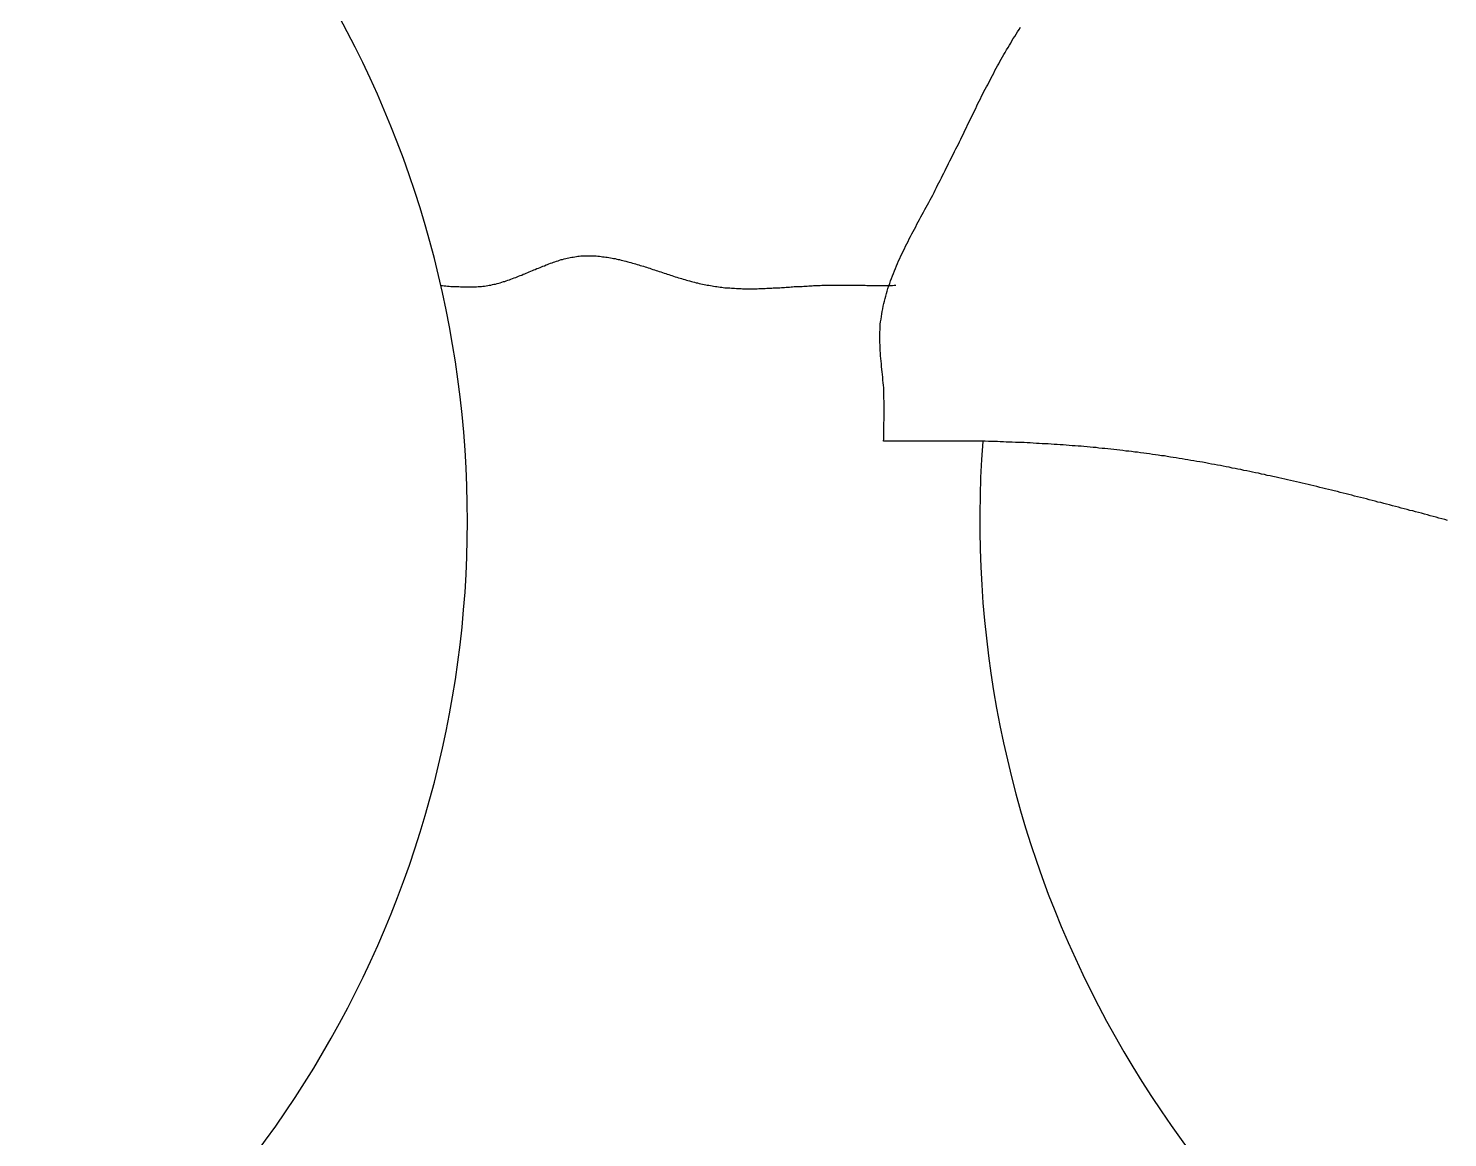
# Model space of a CAD drawing. Extents: x 443 to 1217, y -1921 to -677.
# Drawn here: x 689.31 to 695.22, y -884.58 to -879.96 of the extents above; entities that cross this region are included whole.
import ezdxf

# ---------------------------------------------------------------- set-up
doc = ezdxf.new("R2010")
doc.units = 0
doc.header["$MEASUREMENT"] = 0
doc.layers.add('1', color=7, linetype='CONTINUOUS')
doc.layers.add('3', color=8, linetype='CONTINUOUS')

msp = doc.modelspace()

# ---------------------------------------------------------------- linework, layer by layer
at = {"layer": '1', "color": 7}
for p, q in [((691.5167, -880.9247), (691.5232, -880.9225)), ((691.5232, -880.9225), (691.5297, -880.9203)), ((691.5297, -880.9203), (691.5352, -880.9193)), ((691.5352, -880.9193), (691.5417, -880.9171)), ((691.5417, -880.9171), (691.5483, -880.916)), ((691.5483, -880.916), (691.5548, -880.9138)), ((691.5548, -880.9138), (691.5613, -880.9127)), ((691.5613, -880.9127), (691.5668, -880.9116)), ((691.5668, -880.9116), (691.5733, -880.9105)), ((691.5733, -880.9105), (691.5799, -880.9094)), ((691.5799, -880.9094), (691.5864, -880.9084)), ((691.5864, -880.9084), (691.593, -880.9073)), ((691.593, -880.9073), (691.5995, -880.9062)), ((691.5995, -880.9062), (691.6049, -880.9062)), ((691.6049, -880.9062), (691.6115, -880.9051)), ((691.6115, -880.9051), (691.618, -880.9051)), ((691.618, -880.9051), (691.6246, -880.9051)), ((691.6246, -880.9051), (691.6311, -880.904)), ((691.6311, -880.904), (691.6376, -880.904)), ((691.6376, -880.904), (691.6442, -880.904)), ((691.6442, -880.904), (691.6507, -880.904)), ((691.6507, -880.904), (691.6562, -880.904)), ((691.6562, -880.904), (691.6627, -880.9051)), ((691.6627, -880.9051), (691.6692, -880.9051)), ((691.6692, -880.9051), (691.6758, -880.9051)), ((691.6758, -880.9051), (691.6823, -880.9062)), ((691.6823, -880.9062), (691.6889, -880.9062)), ((691.6889, -880.9062), (691.6954, -880.9073)), ((691.6954, -880.9073), (691.7019, -880.9084)), ((691.7019, -880.9084), (691.7085, -880.9084)), ((691.7085, -880.9084), (691.715, -880.9094)), ((691.715, -880.9094), (691.7216, -880.9105)), ((691.7216, -880.9105), (691.7281, -880.9116)), ((691.7281, -880.9116), (691.7346, -880.9127)), ((691.7346, -880.9127), (691.7412, -880.9138)), ((691.7412, -880.9138), (691.7477, -880.9149)), ((691.7477, -880.9149), (691.7542, -880.916)), ((691.7542, -880.916), (691.7608, -880.9182)), ((691.7608, -880.9182), (691.7673, -880.9193)), ((691.7673, -880.9193), (691.7728, -880.9203)), ((691.7728, -880.9203), (691.7793, -880.9225)), ((691.7793, -880.9225), (691.7859, -880.9236)), ((691.3652, -880.9846), (691.3717, -880.9814)), ((691.3717, -880.9814), (691.3783, -880.9792)), ((691.3783, -880.9792), (691.3837, -880.9759)), ((691.3837, -880.9759), (691.3902, -880.9737)), ((691.3902, -880.9737), (691.3968, -880.9705)), ((691.3968, -880.9705), (691.4033, -880.9683)), ((691.4033, -880.9683), (691.4099, -880.9661)), ((691.4099, -880.9661), (691.4153, -880.9628)), ((691.4153, -880.9628), (691.4219, -880.9607)), ((691.4219, -880.9607), (691.4284, -880.9574)), ((691.4284, -880.9574), (691.4349, -880.9552)), ((691.4349, -880.9552), (691.4415, -880.953)), ((691.4415, -880.953), (691.4469, -880.9498)), ((691.4469, -880.9498), (691.4535, -880.9476)), ((691.4535, -880.9476), (691.46, -880.9454)), ((691.46, -880.9454), (691.4665, -880.9421)), ((691.4665, -880.9421), (691.472, -880.94)), ((691.472, -880.94), (691.4785, -880.9378)), ((691.4785, -880.9378), (691.4851, -880.9356)), ((691.4851, -880.9356), (691.4916, -880.9334)), ((691.4916, -880.9334), (691.4981, -880.9312)), ((691.4981, -880.9312), (691.5036, -880.9291)), ((691.5036, -880.9291), (691.5101, -880.9269)), ((691.5101, -880.9269), (691.5167, -880.9247)), ((691.7859, -880.9236), (691.7924, -880.9258)), ((691.7924, -880.9258), (691.7989, -880.9269)), ((691.7989, -880.9269), (691.8066, -880.9291)), ((691.8066, -880.9291), (691.8131, -880.9302)), ((691.8131, -880.9302), (691.8196, -880.9323)), ((691.8196, -880.9323), (691.8262, -880.9345)), ((691.8262, -880.9345), (691.8327, -880.9367)), ((691.8327, -880.9367), (691.8393, -880.9378)), ((691.8393, -880.9378), (691.8458, -880.94)), ((691.8458, -880.94), (691.8523, -880.9421)), ((691.8523, -880.9421), (691.8589, -880.9443)), ((691.8589, -880.9443), (691.8654, -880.9465)), ((691.8654, -880.9465), (691.8719, -880.9476)), ((691.8719, -880.9476), (691.8785, -880.9498)), ((691.8785, -880.9498), (691.885, -880.9519)), ((691.885, -880.9519), (691.8916, -880.9541)), ((691.8916, -880.9541), (691.8981, -880.9563)), ((691.8981, -880.9563), (691.9046, -880.9585)), ((691.9046, -880.9585), (691.9112, -880.9607)), ((691.9112, -880.9607), (691.9177, -880.9628)), ((691.9177, -880.9628), (691.9243, -880.965)), ((691.9243, -880.965), (691.9308, -880.9672)), ((691.9308, -880.9672), (691.9373, -880.9694)), ((691.9373, -880.9694), (691.945, -880.9716)), ((691.945, -880.9716), (691.9515, -880.9737)), ((691.9515, -880.9737), (691.958, -880.9759)), ((691.958, -880.9759), (691.9646, -880.9781)), ((691.9646, -880.9781), (691.9711, -880.9803)), ((691.9711, -880.9803), (691.9777, -880.9825)), ((691.0284, -881.0282), (691.0361, -881.0282)), ((691.0361, -881.0282), (691.0426, -881.0293)), ((691.0426, -881.0293), (691.0491, -881.0293)), ((691.0491, -881.0293), (691.0557, -881.0304)), ((691.0557, -881.0304), (691.0633, -881.0304)), ((691.0633, -881.0304), (691.0698, -881.0315)), ((691.0698, -881.0315), (691.0764, -881.0315)), ((691.0764, -881.0315), (691.0829, -881.0315)), ((691.0829, -881.0315), (691.0895, -881.0326)), ((691.0895, -881.0326), (691.0971, -881.0326)), ((691.0971, -881.0326), (691.1036, -881.0326)), ((691.1036, -881.0326), (691.1102, -881.0337)), ((691.1102, -881.0337), (691.1167, -881.0337)), ((691.1167, -881.0337), (691.1232, -881.0337)), ((691.1232, -881.0337), (691.1298, -881.0337)), ((691.1298, -881.0337), (691.1374, -881.0337)), ((691.1374, -881.0337), (691.1439, -881.0337)), ((691.1439, -881.0337), (691.1505, -881.0337)), ((691.1505, -881.0337), (691.157, -881.0337)), ((691.157, -881.0337), (691.1636, -881.0337)), ((691.1636, -881.0337), (691.1701, -881.0337)), ((691.1701, -881.0337), (691.1766, -881.0337)), ((691.1766, -881.0337), (691.1843, -881.0326)), ((691.1843, -881.0326), (691.1908, -881.0326)), ((691.1908, -881.0326), (691.1973, -881.0315)), ((691.1973, -881.0315), (691.2039, -881.0304)), ((691.2039, -881.0304), (691.2104, -881.0304)), ((691.2104, -881.0304), (691.217, -881.0293)), ((691.217, -881.0293), (691.2235, -881.0282)), ((691.2235, -881.0282), (691.23, -881.0271)), ((691.23, -881.0271), (691.2366, -881.0261)), ((691.2366, -881.0261), (691.2431, -881.0239)), ((691.2431, -881.0239), (691.2497, -881.0228)), ((691.2497, -881.0228), (691.2562, -881.0217)), ((691.2562, -881.0217), (691.2627, -881.0195)), ((691.2627, -881.0195), (691.2693, -881.0184)), ((691.2693, -881.0184), (691.2758, -881.0162)), ((691.2758, -881.0162), (691.2824, -881.0141)), ((691.2824, -881.0141), (691.2889, -881.0119)), ((691.2889, -881.0119), (691.2954, -881.0108)), ((691.2954, -881.0108), (691.3009, -881.0086)), ((691.3009, -881.0086), (691.3074, -881.0064)), ((691.3074, -881.0064), (691.314, -881.0043)), ((691.314, -881.0043), (691.3205, -881.001)), ((691.3205, -881.001), (691.327, -880.9988)), ((691.327, -880.9988), (691.3336, -880.9966)), ((691.3336, -880.9966), (691.3401, -880.9945)), ((691.3401, -880.9945), (691.3467, -880.9923)), ((691.3467, -880.9923), (691.3521, -880.989)), ((691.3521, -880.989), (691.3586, -880.9868)), ((691.3586, -880.9868), (691.3652, -880.9846)), ((691.9777, -880.9825), (691.9842, -880.9846)), ((691.9842, -880.9846), (691.9907, -880.9868)), ((691.9907, -880.9868), (691.9973, -880.989)), ((691.9973, -880.989), (692.0038, -880.9912)), ((692.0038, -880.9912), (692.0114, -880.9934)), ((692.0114, -880.9934), (692.018, -880.9955)), ((692.018, -880.9955), (692.0245, -880.9977)), ((692.0245, -880.9977), (692.0311, -880.9988)), ((692.0311, -880.9988), (692.0376, -881.001)), ((692.0376, -881.001), (692.0441, -881.0032)), ((692.0441, -881.0032), (692.0507, -881.0053)), ((692.0507, -881.0053), (692.0572, -881.0075)), ((692.0572, -881.0075), (692.0638, -881.0086)), ((692.0638, -881.0086), (692.0714, -881.0108)), ((692.0714, -881.0108), (692.0779, -881.013)), ((692.0779, -881.013), (692.0845, -881.0141)), ((692.0845, -881.0141), (692.091, -881.0162)), ((692.091, -881.0162), (692.0975, -881.0173)), ((692.0975, -881.0173), (692.1041, -881.0195)), ((692.1041, -881.0195), (692.1106, -881.0206)), ((692.1106, -881.0206), (692.1182, -881.0217)), ((692.1182, -881.0217), (692.1248, -881.0239)), ((692.1248, -881.0239), (692.1313, -881.025)), ((692.1313, -881.025), (692.1379, -881.0261)), ((692.1379, -881.0261), (692.1444, -881.0271)), ((692.1444, -881.0271), (692.1509, -881.0282)), ((692.1509, -881.0282), (692.1575, -881.0293)), ((692.1575, -881.0293), (692.164, -881.0304)), ((692.164, -881.0304), (692.1716, -881.0315)), ((692.1716, -881.0315), (692.1782, -881.0326)), ((692.1782, -881.0326), (692.1847, -881.0337)), ((692.1847, -881.0337), (692.1913, -881.0348)), ((692.1913, -881.0348), (692.1978, -881.0348)), ((692.1978, -881.0348), (692.2043, -881.0359)), ((692.2043, -881.0359), (692.2109, -881.037)), ((692.2109, -881.037), (692.2185, -881.037)), ((692.2185, -881.037), (692.2251, -881.038)), ((692.2251, -881.038), (692.2316, -881.038)), ((692.2316, -881.038), (692.2381, -881.0391)), ((692.2381, -881.0391), (692.2447, -881.0391)), ((692.2447, -881.0391), (692.2512, -881.0391)), ((692.2512, -881.0391), (692.2588, -881.0402)), ((692.2588, -881.0402), (692.2654, -881.0402)), ((692.2654, -881.0402), (692.2719, -881.0402)), ((692.2719, -881.0402), (692.2785, -881.0402)), ((692.2785, -881.0402), (692.285, -881.0413)), ((692.285, -881.0413), (692.2915, -881.0413)), ((692.2915, -881.0413), (692.2981, -881.0413)), ((692.2981, -881.0413), (692.3057, -881.0413)), ((692.3057, -881.0413), (692.3122, -881.0413)), ((692.3122, -881.0413), (692.3188, -881.0413)), ((692.3188, -881.0413), (692.3253, -881.0413)), ((692.3253, -881.0413), (692.3319, -881.0413)), ((692.3319, -881.0413), (692.3384, -881.0413)), ((692.3384, -881.0413), (692.346, -881.0413)), ((692.346, -881.0413), (692.3526, -881.0402)), ((692.3526, -881.0402), (692.3591, -881.0402)), ((692.3591, -881.0402), (692.3656, -881.0402)), ((692.3656, -881.0402), (692.3722, -881.0402)), ((692.3722, -881.0402), (692.3787, -881.0402)), ((692.3787, -881.0402), (692.3863, -881.0391)), ((692.3863, -881.0391), (692.3929, -881.0391)), ((692.3929, -881.0391), (692.3994, -881.0391)), ((692.3994, -881.0391), (692.406, -881.0391)), ((692.406, -881.0391), (692.4125, -881.038)), ((692.4125, -881.038), (692.419, -881.038)), ((692.419, -881.038), (692.4256, -881.038)), ((692.4256, -881.038), (692.4332, -881.037)), ((692.4332, -881.037), (692.4397, -881.037)), ((692.4397, -881.037), (692.4463, -881.0359)), ((692.4463, -881.0359), (692.4528, -881.0359)), ((692.4528, -881.0359), (692.4594, -881.0359)), ((692.4594, -881.0359), (692.4659, -881.0348)), ((692.4659, -881.0348), (692.4735, -881.0348)), ((692.4735, -881.0348), (692.4801, -881.0348)), ((692.4801, -881.0348), (692.4866, -881.0337)), ((692.4866, -881.0337), (692.4931, -881.0337)), ((692.4931, -881.0337), (692.4997, -881.0326)), ((692.4997, -881.0326), (692.5062, -881.0326)), ((692.5062, -881.0326), (692.5139, -881.0326)), ((692.5139, -881.0326), (692.5204, -881.0315)), ((692.5204, -881.0315), (692.5269, -881.0315)), ((692.5269, -881.0315), (692.5335, -881.0315)), ((692.5335, -881.0315), (692.54, -881.0304)), ((692.54, -881.0304), (692.5465, -881.0304)), ((692.5465, -881.0304), (692.5542, -881.0304)), ((692.5542, -881.0304), (692.5607, -881.0293)), ((692.5607, -881.0293), (692.5673, -881.0293)), ((692.5673, -881.0293), (692.5738, -881.0293)), ((692.5738, -881.0293), (692.5803, -881.0282)), ((692.5803, -881.0282), (692.5869, -881.0282)), ((692.5869, -881.0282), (692.5945, -881.0282)), ((692.5945, -881.0282), (692.601, -881.0282)), ((692.601, -881.0282), (692.6076, -881.0282)), ((692.6076, -881.0282), (692.6141, -881.0271)), ((692.6141, -881.0271), (692.6207, -881.0271)), ((692.6207, -881.0271), (692.6272, -881.0271)), ((692.6272, -881.0271), (692.6337, -881.0271)), ((692.6337, -881.0271), (692.6414, -881.0271)), ((692.6414, -881.0271), (692.6479, -881.0271)), ((692.6479, -881.0271), (692.6544, -881.0271)), ((692.6544, -881.0271), (692.661, -881.0271)), ((692.661, -881.0271), (692.6675, -881.0271)), ((692.6675, -881.0271), (692.6741, -881.0271)), ((692.6741, -881.0271), (692.6817, -881.0271)), ((692.6817, -881.0271), (692.6882, -881.0271)), ((692.6882, -881.0271), (692.6948, -881.0271)), ((692.6948, -881.0271), (692.7013, -881.0271)), ((692.7013, -881.0271), (692.7078, -881.0271)), ((692.7078, -881.0271), (692.7144, -881.0271)), ((692.7144, -881.0271), (692.722, -881.0271)), ((692.722, -881.0271), (692.7286, -881.0271)), ((692.7286, -881.0271), (692.7351, -881.0271)), ((692.7351, -881.0271), (692.7416, -881.0271)), ((692.7416, -881.0271), (692.7482, -881.0271)), ((692.7482, -881.0271), (692.7547, -881.0271)), ((692.7547, -881.0271), (692.7612, -881.0271)), ((692.7612, -881.0271), (692.7689, -881.0271)), ((692.7689, -881.0271), (692.7754, -881.0271)), ((692.7754, -881.0271), (692.782, -881.0271)), ((692.782, -881.0271), (692.7885, -881.0271)), ((692.7885, -881.0271), (692.795, -881.0271)), ((692.795, -881.0271), (692.8016, -881.0282)), ((692.8016, -881.0282), (692.8092, -881.0282)), ((692.8092, -881.0282), (692.8157, -881.0282)), ((692.8157, -881.0282), (692.8223, -881.0282)), ((692.8223, -881.0282), (692.8288, -881.0282)), ((692.8288, -881.0282), (692.8354, -881.0282)), ((692.8354, -881.0282), (692.8419, -881.0282)), ((692.8419, -881.0282), (692.8484, -881.0282)), ((692.8484, -881.0282), (692.8561, -881.0282)), ((692.8561, -881.0282), (692.8626, -881.0282)), ((692.8626, -881.0282), (692.8691, -881.0282)), ((692.8691, -881.0282), (692.8757, -881.0282)), ((692.8757, -881.0282), (692.8822, -881.0282)), ((692.8822, -881.0282), (692.8888, -881.0282)), ((692.8888, -881.0282), (692.8964, -881.0282)), ((692.8964, -881.0282), (692.9029, -881.0282)), ((692.9029, -881.0282), (692.9095, -881.0282)), ((692.9095, -881.0282), (692.916, -881.0271)), ((692.916, -881.0271), (692.9225, -881.0271))]:
    msp.add_line(p, q, dxfattribs=at)
at = {"layer": '3', "color": 3}
for p, q in [((693.4239, -879.9809), (693.4293, -879.9722)), ((693.4293, -879.9722), (693.4358, -879.9624)), ((693.4358, -879.9624), (693.4413, -879.9526)), ((693.3901, -880.0376), (693.3955, -880.0278)), ((693.3955, -880.0278), (693.401, -880.0191)), ((693.401, -880.0191), (693.4064, -880.0092)), ((693.4064, -880.0092), (693.4119, -879.9994)), ((693.4119, -879.9994), (693.4184, -879.9907)), ((693.4184, -879.9907), (693.4239, -879.9809)), ((693.3519, -880.1052), (693.3563, -880.0953)), ((693.3563, -880.0953), (693.3617, -880.0855)), ((693.3617, -880.0855), (693.3672, -880.0757)), ((693.3672, -880.0757), (693.3726, -880.0659)), ((693.3726, -880.0659), (693.3781, -880.0572)), ((693.3781, -880.0572), (693.3835, -880.0474)), ((693.3835, -880.0474), (693.3901, -880.0376)), ((693.3203, -880.1629), (693.3258, -880.1531)), ((693.3258, -880.1531), (693.3301, -880.1433)), ((693.3301, -880.1433), (693.3356, -880.1335)), ((693.3356, -880.1335), (693.341, -880.1237)), ((693.341, -880.1237), (693.3465, -880.1139)), ((693.3465, -880.1139), (693.3519, -880.1052)), ((693.2898, -880.2207), (693.2953, -880.2109)), ((693.2953, -880.2109), (693.2996, -880.2011)), ((693.2996, -880.2011), (693.3051, -880.1923)), ((693.3051, -880.1923), (693.3105, -880.1825)), ((693.3105, -880.1825), (693.3149, -880.1727)), ((693.3149, -880.1727), (693.3203, -880.1629)), ((693.2604, -880.2806), (693.2647, -880.2708)), ((693.2647, -880.2708), (693.2702, -880.261)), ((693.2702, -880.261), (693.2746, -880.2512)), ((693.2746, -880.2512), (693.28, -880.2403)), ((693.28, -880.2403), (693.2855, -880.2305)), ((693.2855, -880.2305), (693.2898, -880.2207)), ((693.231, -880.3395), (693.2364, -880.3297)), ((693.2364, -880.3297), (693.2408, -880.3198)), ((693.2408, -880.3198), (693.2462, -880.31)), ((693.2462, -880.31), (693.2506, -880.3002)), ((693.2506, -880.3002), (693.256, -880.2904)), ((693.256, -880.2904), (693.2604, -880.2806)), ((693.2026, -880.3994), (693.207, -880.3896)), ((693.207, -880.3896), (693.2113, -880.3798)), ((693.2113, -880.3798), (693.2168, -880.37)), ((693.2168, -880.37), (693.2212, -880.3591)), ((693.2212, -880.3591), (693.2266, -880.3493)), ((693.2266, -880.3493), (693.231, -880.3395)), ((693.1732, -880.4593), (693.1776, -880.4495)), ((693.1776, -880.4495), (693.183, -880.4397)), ((693.183, -880.4397), (693.1874, -880.4299)), ((693.1874, -880.4299), (693.1928, -880.419)), ((693.1928, -880.419), (693.1972, -880.4092)), ((693.1972, -880.4092), (693.2026, -880.3994)), ((693.1427, -880.5204), (693.1481, -880.5095)), ((693.1481, -880.5095), (693.1536, -880.4997)), ((693.1536, -880.4997), (693.1579, -880.4899)), ((693.1579, -880.4899), (693.1634, -880.4801)), ((693.1634, -880.4801), (693.1677, -880.4702)), ((693.1677, -880.4702), (693.1732, -880.4593)), ((693.1176, -880.5705), (693.1231, -880.5607)), ((693.1231, -880.5607), (693.1285, -880.5498)), ((693.1285, -880.5498), (693.1329, -880.54)), ((693.1329, -880.54), (693.1383, -880.5302)), ((693.1383, -880.5302), (693.1427, -880.5204)), ((693.0871, -880.6304), (693.0915, -880.6206)), ((693.0915, -880.6206), (693.0969, -880.6108)), ((693.0969, -880.6108), (693.1024, -880.601)), ((693.1024, -880.601), (693.1078, -880.5901)), ((693.1078, -880.5901), (693.1133, -880.5803)), ((693.1133, -880.5803), (693.1176, -880.5705)), ((693.0544, -880.6915), (693.0599, -880.6817)), ((693.0599, -880.6817), (693.0653, -880.6719)), ((693.0653, -880.6719), (693.0708, -880.661)), ((693.0708, -880.661), (693.0762, -880.6512)), ((693.0762, -880.6512), (693.0817, -880.6413)), ((693.0817, -880.6413), (693.0871, -880.6304)), ((693.0217, -880.7525), (693.0272, -880.7427)), ((693.0272, -880.7427), (693.0326, -880.7318)), ((693.0326, -880.7318), (693.0381, -880.722)), ((693.0381, -880.722), (693.0435, -880.7122)), ((693.0435, -880.7122), (693.049, -880.7013)), ((693.049, -880.7013), (693.0544, -880.6915)), ((692.989, -880.8135), (692.9945, -880.8026)), ((692.9945, -880.8026), (692.9999, -880.7928)), ((692.9999, -880.7928), (693.0054, -880.783)), ((693.0054, -880.783), (693.0108, -880.7721)), ((693.0108, -880.7721), (693.0163, -880.7623)), ((693.0163, -880.7623), (693.0217, -880.7525)), ((692.9629, -880.8648), (692.9683, -880.8539)), ((692.9683, -880.8539), (692.9738, -880.8441)), ((692.9738, -880.8441), (692.9781, -880.8332)), ((692.9781, -880.8332), (692.9836, -880.8233)), ((692.9836, -880.8233), (692.989, -880.8135)), ((692.9345, -880.9258), (692.9389, -880.916)), ((692.9389, -880.916), (692.9432, -880.9051)), ((692.9432, -880.9051), (692.9487, -880.8953)), ((692.9487, -880.8953), (692.9531, -880.8844)), ((692.9531, -880.8844), (692.9585, -880.8746)), ((692.9585, -880.8746), (692.9629, -880.8648)), ((692.9084, -880.9879), (692.9127, -880.9781)), ((692.9127, -880.9781), (692.9171, -880.9672)), ((692.9171, -880.9672), (692.9214, -880.9574)), ((692.9214, -880.9574), (692.9258, -880.9465)), ((692.9258, -880.9465), (692.9302, -880.9367)), ((692.9302, -880.9367), (692.9345, -880.9258)), ((692.8866, -881.0511), (692.8898, -881.0402)), ((692.8898, -881.0402), (692.8942, -881.0293)), ((692.8942, -881.0293), (692.8975, -881.0195)), ((692.8975, -881.0195), (692.9007, -881.0086)), ((692.9007, -881.0086), (692.9051, -880.9988)), ((692.9051, -880.9988), (692.9084, -880.9879)), ((692.8724, -881.1034), (692.8757, -881.0925)), ((692.8757, -881.0925), (692.8779, -881.0827)), ((692.8779, -881.0827), (692.8811, -881.0718)), ((692.8811, -881.0718), (692.8844, -881.0609)), ((692.8844, -881.0609), (692.8866, -881.0511)), ((692.8615, -881.1677), (692.8626, -881.1568)), ((692.8626, -881.1568), (692.8648, -881.1459)), ((692.8648, -881.1459), (692.8659, -881.1361)), ((692.8659, -881.1361), (692.868, -881.1252)), ((692.868, -881.1252), (692.8702, -881.1143)), ((692.8702, -881.1143), (692.8724, -881.1034)), ((692.8561, -881.2222), (692.8571, -881.2113)), ((692.8571, -881.2113), (692.8582, -881.2004)), ((692.8582, -881.1895), (692.8593, -881.1786)), ((692.8582, -881.2004), (692.8582, -881.1895)), ((692.8593, -881.1786), (692.8615, -881.1677)), ((692.8561, -881.2331), (692.8561, -881.2222)), ((692.8561, -881.244), (692.8561, -881.2331)), ((692.8561, -881.2549), (692.8561, -881.244)), ((692.8561, -881.2658), (692.8561, -881.2549)), ((692.8571, -881.2767), (692.8561, -881.2658)), ((692.8571, -881.2876), (692.8571, -881.2767)), ((692.8582, -881.2985), (692.8571, -881.2876)), ((692.8593, -881.3094), (692.8582, -881.2985)), ((692.8593, -881.3214), (692.8593, -881.3094)), ((692.8604, -881.3323), (692.8593, -881.3214)), ((692.8615, -881.3432), (692.8604, -881.3323)), ((692.8626, -881.3541), (692.8615, -881.3432)), ((692.8637, -881.365), (692.8626, -881.3541)), ((692.8648, -881.377), (692.8637, -881.365)), ((692.8659, -881.3879), (692.8648, -881.377)), ((692.867, -881.3988), (692.8659, -881.3879)), ((692.868, -881.4097), (692.867, -881.3988)), ((692.8691, -881.4217), (692.868, -881.4097)), ((692.8702, -881.4326), (692.8691, -881.4217)), ((692.8713, -881.4435), (692.8702, -881.4326)), ((692.8724, -881.4544), (692.8713, -881.4435)), ((692.8724, -881.4653), (692.8724, -881.4544)), ((692.8735, -881.4772), (692.8724, -881.4653)), ((692.8735, -881.4881), (692.8735, -881.4772)), ((692.8735, -881.499), (692.8735, -881.4881)), ((692.8746, -881.5099), (692.8735, -881.499)), ((692.8746, -881.5208), (692.8746, -881.5099)), ((692.8746, -881.5328), (692.8746, -881.5208)), ((692.8746, -881.5437), (692.8746, -881.5328)), ((692.8746, -881.5546), (692.8746, -881.5437)), ((692.8746, -881.5655), (692.8746, -881.5546)), ((692.8746, -881.5764), (692.8746, -881.5655)), ((692.8724, -881.644), (692.8735, -881.632)), ((692.8735, -881.5993), (692.8746, -881.5884)), ((692.8735, -881.6102), (692.8735, -881.5993)), ((692.8735, -881.6211), (692.8735, -881.6102)), ((692.8735, -881.632), (692.8735, -881.6211)), ((692.8746, -881.5884), (692.8746, -881.5764)), ((692.8713, -881.6767), (692.8724, -881.6658)), ((692.8844, -881.6767), (692.8713, -881.6767)), ((692.8724, -881.6549), (692.8724, -881.644)), ((692.8724, -881.6658), (692.8724, -881.6549)), ((692.8964, -881.6767), (692.8844, -881.6767)), ((692.9095, -881.6767), (692.8964, -881.6767)), ((692.9214, -881.6767), (692.9095, -881.6767)), ((692.9334, -881.6767), (692.9214, -881.6767)), ((692.9465, -881.6756), (692.9334, -881.6767)), ((692.9585, -881.6756), (692.9465, -881.6756)), ((692.9716, -881.6756), (692.9585, -881.6756)), ((692.9836, -881.6756), (692.9716, -881.6756)), ((692.9966, -881.6756), (692.9836, -881.6756)), ((693.0086, -881.6756), (692.9966, -881.6756)), ((693.0206, -881.6756), (693.0086, -881.6756)), ((693.0337, -881.6756), (693.0206, -881.6756)), ((693.0457, -881.6756), (693.0337, -881.6756)), ((693.0588, -881.6756), (693.0457, -881.6756)), ((693.0708, -881.6756), (693.0588, -881.6756)), ((693.0838, -881.6756), (693.0708, -881.6756)), ((693.0958, -881.6756), (693.0838, -881.6756)), ((693.1089, -881.6756), (693.0958, -881.6756)), ((693.1209, -881.6756), (693.1089, -881.6756)), ((693.1329, -881.6756), (693.1209, -881.6756)), ((693.146, -881.6756), (693.1329, -881.6756)), ((693.1579, -881.6756), (693.146, -881.6756)), ((693.171, -881.6756), (693.1579, -881.6756)), ((693.183, -881.6756), (693.171, -881.6756)), ((693.1961, -881.6756), (693.183, -881.6756)), ((693.2081, -881.6756), (693.1961, -881.6756)), ((693.2201, -881.6756), (693.2081, -881.6756)), ((693.2331, -881.6756), (693.2201, -881.6756)), ((693.2451, -881.6756), (693.2331, -881.6756)), ((693.2582, -881.6767), (693.2451, -881.6756)), ((693.2702, -881.6767), (693.2582, -881.6767)), ((693.2833, -881.6767), (693.2702, -881.6767)), ((693.2953, -881.6767), (693.2833, -881.6767)), ((693.3083, -881.6778), (693.2953, -881.6767)), ((693.3203, -881.6778), (693.3083, -881.6778)), ((693.3323, -881.6778), (693.3203, -881.6778)), ((693.3454, -881.6778), (693.3323, -881.6778)), ((693.3574, -881.6789), (693.3454, -881.6778)), ((693.3705, -881.6789), (693.3574, -881.6789)), ((693.3824, -881.68), (693.3705, -881.6789)), ((693.3955, -881.68), (693.3824, -881.68)), ((693.4075, -881.68), (693.3955, -881.68)), ((693.4206, -881.681), (693.4075, -881.68)), ((693.4326, -881.681), (693.4206, -881.681)), ((693.4446, -881.6821), (693.4326, -881.681)), ((693.4576, -881.6821), (693.4446, -881.6821)), ((693.4696, -881.6832), (693.4576, -881.6821)), ((693.4827, -881.6832), (693.4696, -881.6832)), ((693.4947, -881.6843), (693.4827, -881.6832)), ((693.5078, -881.6854), (693.4947, -881.6843)), ((693.5198, -881.6854), (693.5078, -881.6854)), ((693.5318, -881.6865), (693.5198, -881.6854)), ((693.5448, -881.6865), (693.5318, -881.6865)), ((693.5568, -881.6876), (693.5448, -881.6865)), ((693.5699, -881.6887), (693.5568, -881.6876)), ((693.5819, -881.6898), (693.5699, -881.6887)), ((693.595, -881.6898), (693.5819, -881.6898)), ((693.6069, -881.6908), (693.595, -881.6898)), ((693.6189, -881.6919), (693.6069, -881.6908)), ((693.632, -881.693), (693.6189, -881.6919)), ((693.644, -881.6941), (693.632, -881.693)), ((693.6571, -881.6952), (693.644, -881.6941)), ((693.6691, -881.6952), (693.6571, -881.6952)), ((693.6821, -881.6963), (693.6691, -881.6952)), ((693.6941, -881.6974), (693.6821, -881.6963)), ((693.7061, -881.6985), (693.6941, -881.6974)), ((693.7192, -881.6996), (693.7061, -881.6985)), ((693.7312, -881.7007), (693.7192, -881.6996)), ((693.7443, -881.7017), (693.7312, -881.7007)), ((693.7563, -881.7028), (693.7443, -881.7017)), ((693.7682, -881.705), (693.7563, -881.7028)), ((693.7813, -881.7061), (693.7682, -881.705)), ((693.7933, -881.7072), (693.7813, -881.7061)), ((693.8053, -881.7083), (693.7933, -881.7072)), ((693.8184, -881.7094), (693.8053, -881.7083)), ((693.8304, -881.7105), (693.8184, -881.7094)), ((693.8434, -881.7126), (693.8304, -881.7105)), ((693.8554, -881.7137), (693.8434, -881.7126)), ((693.8674, -881.7148), (693.8554, -881.7137)), ((693.8805, -881.717), (693.8674, -881.7148)), ((693.8925, -881.7181), (693.8805, -881.717)), ((693.9045, -881.7192), (693.8925, -881.7181)), ((693.9175, -881.7214), (693.9045, -881.7192)), ((693.9295, -881.7225), (693.9175, -881.7214)), ((693.9415, -881.7246), (693.9295, -881.7225)), ((693.9546, -881.7257), (693.9415, -881.7246)), ((693.9666, -881.7279), (693.9546, -881.7257)), ((693.9786, -881.729), (693.9666, -881.7279)), ((693.9917, -881.7312), (693.9786, -881.729)), ((694.0036, -881.7323), (693.9917, -881.7312)), ((694.0156, -881.7344), (694.0036, -881.7323)), ((694.0287, -881.7366), (694.0156, -881.7344)), ((694.0407, -881.7377), (694.0287, -881.7366)), ((694.0527, -881.7399), (694.0407, -881.7377)), ((694.0658, -881.7421), (694.0527, -881.7399)), ((694.0778, -881.7443), (694.0658, -881.7421)), ((694.0897, -881.7453), (694.0778, -881.7443)), ((694.1017, -881.7475), (694.0897, -881.7453)), ((694.1148, -881.7497), (694.1017, -881.7475)), ((694.1268, -881.7519), (694.1148, -881.7497)), ((694.1388, -881.7541), (694.1268, -881.7519)), ((694.1508, -881.7562), (694.1388, -881.7541)), ((694.1639, -881.7584), (694.1508, -881.7562)), ((694.1758, -881.7606), (694.1639, -881.7584)), ((694.1878, -881.7617), (694.1758, -881.7606)), ((694.1998, -881.7639), (694.1878, -881.7617)), ((694.2129, -881.766), (694.1998, -881.7639)), ((694.2249, -881.7693), (694.2129, -881.766)), ((694.2369, -881.7715), (694.2249, -881.7693)), ((694.2489, -881.7737), (694.2369, -881.7715)), ((694.2619, -881.7759), (694.2489, -881.7737)), ((694.2739, -881.778), (694.2619, -881.7759)), ((694.2859, -881.7802), (694.2739, -881.778)), ((694.2979, -881.7824), (694.2859, -881.7802)), ((694.311, -881.7846), (694.2979, -881.7824)), ((694.323, -881.7878), (694.311, -881.7846)), ((694.335, -881.79), (694.323, -881.7878)), ((694.3469, -881.7922), (694.335, -881.79)), ((694.3589, -881.7944), (694.3469, -881.7922)), ((694.372, -881.7977), (694.3589, -881.7944)), ((694.384, -881.7998), (694.372, -881.7977)), ((694.396, -881.802), (694.384, -881.7998)), ((694.408, -881.8053), (694.396, -881.802)), ((694.42, -881.8075), (694.408, -881.8053)), ((694.433, -881.8096), (694.42, -881.8075)), ((694.445, -881.8129), (694.433, -881.8096)), ((694.457, -881.8151), (694.445, -881.8129)), ((694.469, -881.8184), (694.457, -881.8151)), ((694.481, -881.8205), (694.469, -881.8184)), ((694.493, -881.8227), (694.481, -881.8205)), ((694.5061, -881.826), (694.493, -881.8227)), ((694.518, -881.8282), (694.5061, -881.826)), ((694.53, -881.8314), (694.518, -881.8282)), ((694.542, -881.8336), (694.53, -881.8314)), ((694.554, -881.8369), (694.542, -881.8336)), ((694.566, -881.8402), (694.554, -881.8369)), ((694.578, -881.8423), (694.566, -881.8402)), ((694.5911, -881.8456), (694.578, -881.8423)), ((694.603, -881.8478), (694.5911, -881.8456)), ((694.615, -881.8511), (694.603, -881.8478)), ((694.627, -881.8543), (694.615, -881.8511)), ((694.639, -881.8565), (694.627, -881.8543)), ((694.651, -881.8598), (694.639, -881.8565)), ((694.663, -881.862), (694.651, -881.8598)), ((694.6761, -881.8652), (694.663, -881.862)), ((694.6881, -881.8685), (694.6761, -881.8652)), ((694.7, -881.8718), (694.6881, -881.8685)), ((694.712, -881.8739), (694.7, -881.8718)), ((694.724, -881.8772), (694.712, -881.8739)), ((694.736, -881.8805), (694.724, -881.8772)), ((694.748, -881.8827), (694.736, -881.8805)), ((694.7611, -881.8859), (694.748, -881.8827)), ((694.7731, -881.8892), (694.7611, -881.8859)), ((694.7851, -881.8925), (694.7731, -881.8892)), ((694.797, -881.8946), (694.7851, -881.8925)), ((694.809, -881.8979), (694.797, -881.8946)), ((694.821, -881.9012), (694.809, -881.8979)), ((694.833, -881.9045), (694.821, -881.9012)), ((694.845, -881.9077), (694.833, -881.9045)), ((694.857, -881.911), (694.845, -881.9077)), ((694.8701, -881.9132), (694.857, -881.911)), ((694.882, -881.9164), (694.8701, -881.9132)), ((694.894, -881.9197), (694.882, -881.9164)), ((694.906, -881.923), (694.894, -881.9197)), ((694.918, -881.9263), (694.906, -881.923)), ((694.93, -881.9295), (694.918, -881.9263)), ((694.942, -881.9317), (694.93, -881.9295)), ((694.954, -881.935), (694.942, -881.9317)), ((694.966, -881.9382), (694.954, -881.935)), ((694.9779, -881.9415), (694.966, -881.9382)), ((694.991, -881.9448), (694.9779, -881.9415)), ((695.003, -881.948), (694.991, -881.9448)), ((695.015, -881.9513), (695.003, -881.948)), ((695.027, -881.9546), (695.015, -881.9513)), ((695.039, -881.9579), (695.027, -881.9546)), ((695.051, -881.9611), (695.039, -881.9579)), ((695.063, -881.9644), (695.051, -881.9611)), ((695.0749, -881.9666), (695.063, -881.9644)), ((695.0869, -881.9698), (695.0749, -881.9666)), ((695.0989, -881.9731), (695.0869, -881.9698)), ((695.1109, -881.9764), (695.0989, -881.9731)), ((695.124, -881.9797), (695.1109, -881.9764)), ((695.136, -881.9829), (695.124, -881.9797)), ((695.148, -881.9862), (695.136, -881.9829)), ((695.16, -881.9895), (695.148, -881.9862)), ((695.1719, -881.9927), (695.16, -881.9895)), ((695.1839, -881.996), (695.1719, -881.9927)), ((695.1959, -881.9993), (695.1839, -881.996)), ((695.2079, -882.0025), (695.1959, -881.9993)), ((695.2199, -882.0058), (695.2079, -882.0025))]:
    msp.add_line(p, q, dxfattribs=at)
at = {"layer": '3', "color": 3, "linetype": 'Continuous'}
for centre, start, end in [((686.7566, -882.0055), 241.06147, 63.74899), ((697.6549, -882.0055), 175.69807, 298.93853)]:
    msp.add_arc(centre, 4.3827, start, end, dxfattribs=at)

doc.saveas('drawing.dxf')
